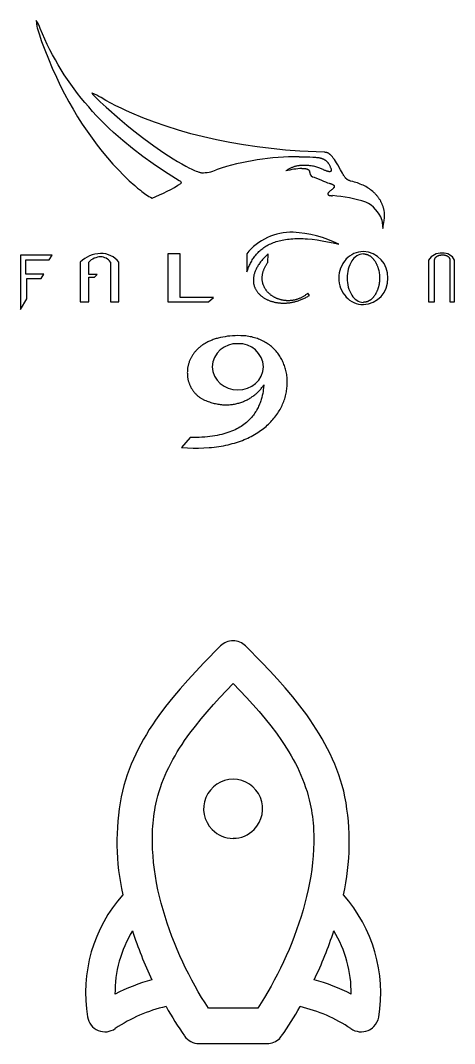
# Model space of a CAD drawing. Extents: x 5 to 103, y 266 to 1046.
# Drawn here: x 5.2 to 84.8, y 858.1 to 1045.8 of the extents above; entities that cross this region are included whole.
import ezdxf

# ---------------------------------------------------------------- set-up
doc = ezdxf.new("R2010")
doc.units = 0
doc.header["$MEASUREMENT"] = 0
doc.layers.add('DEFAULT', color=7, linetype='CONTINUOUS')

msp = doc.modelspace()

# ---------------------------------------------------------------- linework, layer by layer
at = {"layer": 'DEFAULT', "color": 7}
for p, q in [((8.09, 1045.84), (8.11, 1045.32)), ((18.37, 1032.48), (18.32, 1032.48)), ((60.93, 1021.64), (56.42, 1021.87)), ((34.32, 1016.43), (31.59, 1018.14)), ((59.09, 1017.08), (60.42, 1016.52)), ((71.48, 1009.27), (71.64, 1007.67)), ((71.64, 1007.67), (71.92, 1009.15)), ((5.2, 1002.79), (5.2, 992.79)), ((11, 1002.79), (5.2, 1002.79)), ((10.47, 1001.88), (11, 1002.79)), ((32.25, 1003.03), (32.25, 994.21)), ((34.49, 1003.03), (32.25, 1003.03)), ((34.49, 995), (34.49, 1003.03)), ((46.69, 1003.03), (46.73, 999.72)), ((50.55, 1001.43), (50.63, 1003.03)), ((6.17, 999.27), (6.17, 1001.88)), ((6.17, 1001.88), (10.47, 1001.88)), ((16.17, 1001.48), (16.17, 994.21)), ((17.73, 999.24), (17.73, 1001.48)), ((21.68, 1001.48), (21.68, 994.21)), ((23.24, 994.21), (23.24, 1001.48)), ((80.04, 1001.86), (80.04, 994.18)), ((81.15, 994.18), (81.15, 1001.86)), ((83.95, 1001.86), (83.95, 994.18)), ((84.8, 994.18), (84.8, 1001.86)), ((9.46, 999.27), (6.17, 999.27)), ((8.99, 998.45), (9.46, 999.27)), ((19.25, 999.24), (17.73, 999.24)), ((18.8, 998.71), (19.25, 999.24)), ((6.34, 994.72), (6.34, 998.45)), ((6.34, 998.45), (8.99, 998.45)), ((17.73, 994.21), (17.73, 998.71)), ((17.73, 998.71), (18.8, 998.71)), ((58.18, 995.38), (57.91, 995.78)), ((5.2, 992.79), (6.34, 994.72)), ((16.17, 994.21), (17.73, 994.21)), ((21.68, 994.21), (23.24, 994.21)), ((32.25, 994.21), (39.67, 994.21)), ((40.58, 995), (34.49, 995)), ((39.67, 994.21), (40.58, 995)), ((80.04, 994.18), (81.15, 994.18)), ((83.95, 994.18), (84.8, 994.18)), ((36.31, 969.29), (34.72, 967.46)), ((41.89, 931.04), (41.9, 931.04)), ((65.84, 867.13), (65.84, 867.13)), ((48.7, 864.57), (39.67, 864.57)), ((52.73, 859.02), (53.09, 859.45)), ((37.95, 858.07), (50.43, 858.07))]:
    msp.add_line(p, q, dxfattribs=at)
for points in [[(8.11, 1045.32), (8.13, 1045.24), (8.14, 1045.15), (8.18, 1044.95), (8.23, 1044.73), (8.29, 1044.49), (8.43, 1043.96), (8.62, 1043.36), (9.08, 1041.99), (9.65, 1040.45), (10.31, 1038.8), (11.03, 1037.1), (11.78, 1035.41), (12.55, 1033.8)], [(31.59, 1018.14), (29.56, 1019.51), (27.62, 1020.9), (25.76, 1022.32), (23.98, 1023.78), (23.13, 1024.52), (22.29, 1025.27), (21.48, 1026.03), (20.69, 1026.8), (19.91, 1027.57), (19.16, 1028.36), (18.43, 1029.15), (17.71, 1029.96), (17.02, 1030.78), (16.34, 1031.6), (15.68, 1032.44), (15.05, 1033.28), (14.43, 1034.14), (13.83, 1035.01), (13.24, 1035.89), (12.68, 1036.79), (12.13, 1037.69), (11.6, 1038.61), (11.09, 1039.53), (10.6, 1040.47), (10.12, 1041.43), (9.66, 1042.39), (9.22, 1043.37), (8.79, 1044.37)], [(12.55, 1033.8), (13.28, 1032.36), (14.05, 1030.93), (14.85, 1029.53), (15.68, 1028.16), (16.54, 1026.81), (17.43, 1025.5), (18.33, 1024.22), (19.26, 1022.97), (20.21, 1021.77), (21.18, 1020.6), (22.16, 1019.49), (23.15, 1018.42), (24.15, 1017.4), (25.16, 1016.43), (26.18, 1015.53), (26.69, 1015.09), (27.2, 1014.68)], [(18.32, 1032.48), (18.32, 1032.47), (18.31, 1032.47), (18.32, 1032.46), (18.32, 1032.45), (18.32, 1032.44), (18.33, 1032.43), (18.33, 1032.42), (18.34, 1032.4), (18.35, 1032.39), (18.37, 1032.37), (18.38, 1032.35), (18.4, 1032.33), (18.43, 1032.29), (18.47, 1032.24), (18.57, 1032.13), (18.7, 1032), (19, 1031.69), (19.84, 1030.9), (20.9, 1029.93), (23.42, 1027.73), (24.73, 1026.63), (25.97, 1025.61)], [(56.42, 1021.87), (53.79, 1022.06), (51.19, 1022.32), (48.63, 1022.63), (46.1, 1023), (43.61, 1023.43), (41.17, 1023.92), (38.78, 1024.46), (36.43, 1025.06), (34.15, 1025.71), (31.92, 1026.41), (29.75, 1027.17), (27.65, 1027.97), (25.62, 1028.83), (24.63, 1029.27), (23.66, 1029.73), (22.71, 1030.2), (21.78, 1030.68), (20.87, 1031.18), (19.98, 1031.68)], [(25.97, 1025.61), (27.83, 1024.16), (29.68, 1022.8), (31.49, 1021.55), (33.2, 1020.45), (34.01, 1019.95), (34.79, 1019.5), (35.52, 1019.1), (36.21, 1018.75), (36.53, 1018.59), (36.84, 1018.45), (37.14, 1018.32), (37.42, 1018.21), (37.69, 1018.11), (37.81, 1018.06), (37.94, 1018.02), (38.06, 1017.99), (38.17, 1017.95), (38.28, 1017.92), (38.39, 1017.9)], [(63.89, 1018.45), (63.39, 1019.32), (63.17, 1019.69), (62.96, 1020.03), (62.76, 1020.32), (62.66, 1020.46), (62.57, 1020.58), (62.48, 1020.7), (62.4, 1020.81), (62.31, 1020.91), (62.23, 1021), (62.19, 1021.05), (62.14, 1021.09), (62.1, 1021.13), (62.06, 1021.17), (62.02, 1021.2), (61.98, 1021.24), (61.94, 1021.27), (61.9, 1021.3), (61.86, 1021.33), (61.83, 1021.36), (61.79, 1021.39), (61.75, 1021.41), (61.71, 1021.44), (61.67, 1021.46), (61.63, 1021.48), (61.59, 1021.5), (61.55, 1021.52), (61.51, 1021.53), (61.47, 1021.55), (61.43, 1021.56), (61.39, 1021.58), (61.35, 1021.59), (61.31, 1021.6), (61.27, 1021.61), (61.23, 1021.61), (61.19, 1021.62), (61.15, 1021.63), (61.1, 1021.63), (61.06, 1021.63), (61.02, 1021.64), (60.97, 1021.64), (60.93, 1021.64)], [(56.31, 1020.82), (57.7, 1020.81), (58.29, 1020.8), (58.82, 1020.77), (59.06, 1020.76), (59.29, 1020.74), (59.5, 1020.71), (59.7, 1020.69), (59.89, 1020.66), (60.06, 1020.62), (60.15, 1020.6), (60.23, 1020.58), (60.31, 1020.56), (60.38, 1020.54), (60.46, 1020.52), (60.53, 1020.5), (60.6, 1020.47), (60.66, 1020.44), (60.73, 1020.42), (60.79, 1020.39), (60.85, 1020.36), (60.91, 1020.33), (60.96, 1020.29), (61.02, 1020.26), (61.07, 1020.22), (61.12, 1020.19), (61.17, 1020.15), (61.22, 1020.11), (61.27, 1020.07), (61.31, 1020.03), (61.36, 1019.98), (61.4, 1019.94), (61.44, 1019.89), (61.49, 1019.84), (61.53, 1019.79), (61.57, 1019.74), (61.6, 1019.69), (61.64, 1019.63), (61.68, 1019.58), (61.72, 1019.52), (61.79, 1019.4), (61.86, 1019.27), (61.93, 1019.13)], [(60.8, 1018.44), (60.68, 1018.49), (60.54, 1018.55), (60.4, 1018.61), (60.25, 1018.67), (60.09, 1018.73), (59.92, 1018.79), (59.74, 1018.85), (59.55, 1018.91), (59.36, 1018.97), (59.16, 1019.02), (58.95, 1019.07), (58.74, 1019.11), (58.52, 1019.15), (58.29, 1019.18), (58.06, 1019.21), (57.83, 1019.23), (57.59, 1019.25), (57.35, 1019.25), (57.1, 1019.25), (56.98, 1019.25), (56.86, 1019.24), (56.73, 1019.23), (56.61, 1019.22), (56.48, 1019.21), (56.36, 1019.19), (56.23, 1019.18), (56.1, 1019.15), (55.98, 1019.13), (55.85, 1019.1), (55.72, 1019.07), (55.6, 1019.04), (55.47, 1019.01), (55.34, 1018.97), (55.22, 1018.92), (55.09, 1018.88), (54.97, 1018.83), (54.84, 1018.78), (54.71, 1018.72), (54.59, 1018.66), (54.46, 1018.6), (54.34, 1018.53), (54.22, 1018.46), (54.09, 1018.39), (53.97, 1018.31), (53.85, 1018.23)], [(56.8, 1018.69), (56.99, 1018.68), (57.17, 1018.68), (57.25, 1018.67), (57.33, 1018.66), (57.4, 1018.65), (57.47, 1018.64), (57.54, 1018.63), (57.61, 1018.61), (57.64, 1018.61), (57.67, 1018.6), (57.69, 1018.59), (57.72, 1018.58), (57.75, 1018.57), (57.78, 1018.56), (57.8, 1018.56), (57.83, 1018.55), (57.85, 1018.53), (57.87, 1018.52), (57.9, 1018.51), (57.92, 1018.5), (57.94, 1018.49), (57.96, 1018.48), (57.98, 1018.46), (58, 1018.45), (58.01, 1018.44), (58.01, 1018.44), (58.02, 1018.43), (58.03, 1018.42), (58.04, 1018.41), (58.05, 1018.41), (58.06, 1018.4), (58.06, 1018.39), (58.07, 1018.38), (58.08, 1018.38), (58.09, 1018.37), (58.09, 1018.36), (58.1, 1018.35), (58.11, 1018.34), (58.11, 1018.33), (58.12, 1018.33), (58.13, 1018.32), (58.13, 1018.31), (58.14, 1018.3), (58.14, 1018.29), (58.15, 1018.28), (58.15, 1018.27), (58.16, 1018.26), (58.16, 1018.25), (58.17, 1018.24), (58.17, 1018.23), (58.18, 1018.22), (58.18, 1018.21), (58.19, 1018.2), (58.19, 1018.19), (58.2, 1018.17), (58.2, 1018.15), (58.21, 1018.13), (58.22, 1018.11), (58.22, 1018.08), (58.22, 1018.06), (58.23, 1018.03), (58.23, 1018.01), (58.23, 1017.99), (58.24, 1017.96), (58.24, 1017.93), (58.24, 1017.91), (58.24, 1017.88)], [(61.93, 1019.13), (61.98, 1019.03), (62.02, 1018.93), (62.06, 1018.84), (62.1, 1018.76), (62.11, 1018.71), (62.13, 1018.67), (62.14, 1018.64), (62.15, 1018.6), (62.16, 1018.56), (62.17, 1018.53), (62.17, 1018.49), (62.18, 1018.48), (62.18, 1018.46), (62.18, 1018.44), (62.18, 1018.43), (62.18, 1018.41), (62.18, 1018.4), (62.18, 1018.39), (62.18, 1018.37), (62.18, 1018.36), (62.18, 1018.34), (62.18, 1018.33), (62.18, 1018.32), (62.18, 1018.31), (62.18, 1018.29), (62.18, 1018.28), (62.18, 1018.27), (62.17, 1018.26), (62.17, 1018.25), (62.17, 1018.24), (62.16, 1018.23), (62.16, 1018.22), (62.15, 1018.21), (62.15, 1018.2), (62.14, 1018.19), (62.14, 1018.18), (62.13, 1018.17), (62.13, 1018.17), (62.12, 1018.16), (62.11, 1018.15), (62.11, 1018.14), (62.1, 1018.14), (62.09, 1018.13), (62.08, 1018.13), (62.07, 1018.12), (62.06, 1018.12), (62.06, 1018.11), (62.05, 1018.11), (62.04, 1018.1), (62.03, 1018.1), (62.01, 1018.09), (62, 1018.09), (61.99, 1018.09), (61.98, 1018.08), (61.97, 1018.08), (61.96, 1018.08), (61.94, 1018.08), (61.93, 1018.08), (61.92, 1018.08), (61.9, 1018.08), (61.89, 1018.08), (61.87, 1018.08), (61.86, 1018.08), (61.84, 1018.08), (61.83, 1018.08), (61.81, 1018.08), (61.8, 1018.08), (61.76, 1018.08), (61.73, 1018.09), (61.69, 1018.1), (61.65, 1018.1), (61.61, 1018.11), (61.57, 1018.12), (61.53, 1018.14), (61.49, 1018.15), (61.44, 1018.16), (61.35, 1018.2), (61.25, 1018.23), (61.15, 1018.28), (61.03, 1018.32), (60.8, 1018.44)], [(66.14, 1016.27), (65.75, 1016.37), (65.66, 1016.39), (65.58, 1016.42), (65.51, 1016.44), (65.44, 1016.47), (65.4, 1016.49), (65.37, 1016.5), (65.34, 1016.52), (65.3, 1016.53), (65.27, 1016.55), (65.24, 1016.56), (65.21, 1016.58), (65.18, 1016.6), (65.15, 1016.62), (65.13, 1016.64), (65.1, 1016.66), (65.07, 1016.68), (65.04, 1016.7), (65.02, 1016.72), (64.99, 1016.75), (64.96, 1016.77), (64.94, 1016.8), (64.91, 1016.83), (64.88, 1016.86), (64.86, 1016.89), (64.83, 1016.92), (64.8, 1016.95), (64.75, 1017.02), (64.69, 1017.1), (64.64, 1017.18), (64.58, 1017.27), (64.51, 1017.37), (64.38, 1017.58), (64.24, 1017.83), (63.89, 1018.45)], [(61.84, 1015.96), (61.94, 1015.94), (62.04, 1015.91), (62.13, 1015.88), (62.21, 1015.85), (62.29, 1015.82), (62.33, 1015.8), (62.36, 1015.79), (62.39, 1015.77), (62.43, 1015.76), (62.46, 1015.74), (62.48, 1015.72), (62.51, 1015.71), (62.54, 1015.69), (62.56, 1015.67), (62.57, 1015.67), (62.58, 1015.66), (62.6, 1015.65), (62.61, 1015.64), (62.62, 1015.63), (62.63, 1015.62), (62.64, 1015.61), (62.64, 1015.61), (62.65, 1015.6), (62.66, 1015.59), (62.67, 1015.58), (62.68, 1015.57), (62.68, 1015.56), (62.69, 1015.55), (62.7, 1015.54), (62.7, 1015.53), (62.71, 1015.52), (62.71, 1015.51), (62.72, 1015.51), (62.72, 1015.5), (62.73, 1015.49), (62.73, 1015.48), (62.73, 1015.47), (62.73, 1015.46), (62.74, 1015.45), (62.74, 1015.44), (62.74, 1015.43), (62.74, 1015.42), (62.74, 1015.41), (62.74, 1015.4), (62.74, 1015.39), (62.74, 1015.38), (62.74, 1015.37), (62.74, 1015.36), (62.74, 1015.35), (62.74, 1015.33), (62.74, 1015.32), (62.74, 1015.31), (62.73, 1015.3), (62.73, 1015.29), (62.73, 1015.28), (62.72, 1015.27), (62.72, 1015.26), (62.71, 1015.25), (62.71, 1015.24), (62.7, 1015.22), (62.7, 1015.21), (62.69, 1015.2), (62.68, 1015.19), (62.68, 1015.18), (62.67, 1015.17), (62.66, 1015.15), (62.65, 1015.14), (62.65, 1015.13), (62.63, 1015.1), (62.61, 1015.08), (62.59, 1015.05), (62.57, 1015.03), (62.54, 1015), (62.52, 1014.98), (62.49, 1014.95), (62.46, 1014.92), (62.4, 1014.86), (62.33, 1014.81), (62.26, 1014.75), (62.18, 1014.69), (62.1, 1014.62)], [(71.87, 1011.01), (71.85, 1011.13), (71.82, 1011.25), (71.79, 1011.36), (71.76, 1011.48), (71.72, 1011.6), (71.69, 1011.71), (71.65, 1011.82), (71.61, 1011.93), (71.56, 1012.04), (71.52, 1012.15), (71.47, 1012.26), (71.42, 1012.37), (71.37, 1012.48), (71.31, 1012.58), (71.26, 1012.69), (71.2, 1012.79), (71.14, 1012.9), (71.07, 1013), (71.01, 1013.1), (70.94, 1013.2), (70.87, 1013.29), (70.8, 1013.39), (70.73, 1013.49), (70.65, 1013.58), (70.58, 1013.67), (70.5, 1013.77), (70.42, 1013.86), (70.33, 1013.95), (70.25, 1014.04), (70.16, 1014.12), (70.07, 1014.21), (69.98, 1014.29), (69.89, 1014.38), (69.79, 1014.46), (69.6, 1014.62), (69.4, 1014.78), (69.19, 1014.93), (68.97, 1015.07), (68.75, 1015.21), (68.51, 1015.34), (68.28, 1015.47), (68.03, 1015.59), (67.78, 1015.7), (67.52, 1015.81), (67.26, 1015.92), (66.99, 1016.01), (66.71, 1016.1), (66.43, 1016.19), (66.14, 1016.27)], [(62.1, 1014.62), (62.02, 1014.57), (61.95, 1014.51), (61.89, 1014.46), (61.83, 1014.41), (61.81, 1014.38), (61.78, 1014.36), (61.76, 1014.33), (61.74, 1014.31), (61.71, 1014.29), (61.69, 1014.26), (61.68, 1014.24), (61.66, 1014.22), (61.64, 1014.2), (61.63, 1014.18), (61.62, 1014.17), (61.62, 1014.16), (61.61, 1014.15), (61.6, 1014.14), (61.6, 1014.13), (61.59, 1014.12), (61.59, 1014.11), (61.58, 1014.1), (61.58, 1014.09), (61.58, 1014.08), (61.57, 1014.07), (61.57, 1014.06), (61.57, 1014.05), (61.56, 1014.04), (61.56, 1014.03), (61.56, 1014.02), (61.56, 1014.01), (61.56, 1014), (61.56, 1014), (61.56, 1013.99), (61.56, 1013.98), (61.56, 1013.97), (61.56, 1013.96), (61.56, 1013.96), (61.56, 1013.95), (61.56, 1013.94), (61.57, 1013.93), (61.57, 1013.92), (61.57, 1013.92), (61.57, 1013.91), (61.58, 1013.9), (61.58, 1013.9), (61.58, 1013.89), (61.59, 1013.88), (61.59, 1013.87), (61.6, 1013.87), (61.6, 1013.86), (61.61, 1013.85), (61.62, 1013.85), (61.62, 1013.84), (61.63, 1013.84), (61.64, 1013.83), (61.64, 1013.82), (61.65, 1013.82), (61.66, 1013.81), (61.67, 1013.81), (61.68, 1013.8), (61.69, 1013.8), (61.7, 1013.79), (61.71, 1013.79), (61.72, 1013.78), (61.73, 1013.78), (61.74, 1013.77), (61.75, 1013.77), (61.76, 1013.76), (61.77, 1013.76), (61.8, 1013.75), (61.82, 1013.74), (61.85, 1013.74), (61.88, 1013.73), (61.91, 1013.72), (61.94, 1013.72), (61.97, 1013.71), (62.01, 1013.7), (62.04, 1013.7), (62.08, 1013.7), (62.15, 1013.69), (62.24, 1013.68), (62.33, 1013.68), (62.42, 1013.68)], [(46.73, 999.72), (46.87, 1000.13), (46.95, 1000.33), (47.03, 1000.53), (47.11, 1000.73), (47.2, 1000.92), (47.3, 1001.12), (47.39, 1001.31), (47.49, 1001.5), (47.6, 1001.69), (47.71, 1001.88), (47.83, 1002.06), (47.95, 1002.24), (48.07, 1002.42), (48.2, 1002.59), (48.34, 1002.76), (48.48, 1002.93), (48.63, 1003.09), (48.78, 1003.26), (48.94, 1003.41), (49.1, 1003.57), (49.27, 1003.72), (49.45, 1003.86), (49.63, 1004), (49.82, 1004.14), (50.02, 1004.27), (50.22, 1004.4), (50.43, 1004.53), (50.65, 1004.65), (50.87, 1004.76), (51.1, 1004.87), (51.34, 1004.97), (51.58, 1005.07), (51.84, 1005.16), (52.1, 1005.25), (52.37, 1005.33), (52.64, 1005.41), (52.93, 1005.48), (53.22, 1005.54), (53.52, 1005.6), (53.83, 1005.65), (54.15, 1005.69), (54.48, 1005.73), (54.81, 1005.76), (55.16, 1005.79), (55.51, 1005.8), (55.87, 1005.81), (56.25, 1005.82), (56.63, 1005.81), (57.02, 1005.8), (57.42, 1005.78), (57.83, 1005.75), (58.69, 1005.67), (59.58, 1005.56), (60.52, 1005.42), (61.5, 1005.24), (62.52, 1005.02), (63.59, 1004.77)], [(50.63, 1003.03), (50.3, 1002.72), (50, 1002.42), (49.72, 1002.11), (49.59, 1001.96), (49.46, 1001.81), (49.34, 1001.66), (49.23, 1001.52), (49.12, 1001.37), (49.01, 1001.22), (48.91, 1001.08), (48.82, 1000.93), (48.73, 1000.79), (48.64, 1000.64), (48.56, 1000.5), (48.49, 1000.36), (48.42, 1000.22), (48.35, 1000.08), (48.29, 999.94), (48.24, 999.8), (48.18, 999.67), (48.14, 999.53), (48.1, 999.4), (48.06, 999.27), (48.02, 999.13), (47.99, 999), (47.97, 998.87), (47.95, 998.74), (47.93, 998.62), (47.92, 998.49), (47.91, 998.37), (47.91, 998.24), (47.91, 998.12), (47.91, 998), (47.92, 997.88), (47.93, 997.76), (47.95, 997.64), (47.96, 997.53), (47.99, 997.41), (48.01, 997.3), (48.04, 997.19), (48.08, 997.08), (48.11, 996.97), (48.15, 996.87), (48.2, 996.76), (48.24, 996.66), (48.3, 996.56), (48.35, 996.45), (48.41, 996.36), (48.46, 996.26), (48.53, 996.16), (48.59, 996.07), (48.66, 995.98), (48.73, 995.89), (48.81, 995.8), (48.89, 995.71), (48.97, 995.63), (49.05, 995.55), (49.13, 995.46), (49.22, 995.39), (49.31, 995.31), (49.41, 995.23), (49.5, 995.16), (49.6, 995.09), (49.7, 995.02), (49.8, 994.95), (49.91, 994.89), (50.01, 994.82), (50.12, 994.76), (50.23, 994.7), (50.35, 994.64), (50.46, 994.59), (50.58, 994.54), (50.7, 994.49), (50.82, 994.44), (50.94, 994.39), (51.07, 994.35), (51.19, 994.31), (51.32, 994.27), (51.45, 994.23), (51.58, 994.19), (51.71, 994.16), (51.84, 994.13), (51.98, 994.1), (52.11, 994.08), (52.25, 994.05), (52.39, 994.03), (52.53, 994.02), (52.67, 994), (52.81, 993.99), (52.96, 993.98), (53.1, 993.97), (53.24, 993.96), (53.39, 993.96), (53.54, 993.96), (53.68, 993.96), (53.83, 993.97), (53.98, 993.98), (54.13, 993.99), (54.28, 994), (54.43, 994.02), (54.58, 994.04), (54.73, 994.06), (54.88, 994.08), (55.03, 994.11), (55.18, 994.14), (55.34, 994.17), (55.49, 994.21), (55.64, 994.25), (55.79, 994.29), (55.94, 994.34), (56.1, 994.38), (56.25, 994.43), (56.4, 994.49), (56.55, 994.55), (56.7, 994.61), (56.85, 994.67), (57, 994.74), (57.15, 994.8), (57.3, 994.88), (57.45, 994.95), (57.6, 995.03), (57.75, 995.11), (57.89, 995.2), (58.04, 995.29), (58.18, 995.38)], [(68.08, 1003), (68.12, 1003), (68.15, 1003), (68.19, 1002.99), (68.23, 1002.99), (68.27, 1002.99), (68.31, 1002.99), (68.34, 1002.98), (68.38, 1002.98), (68.42, 1002.97), (68.46, 1002.96), (68.49, 1002.95), (68.53, 1002.95), (68.57, 1002.94), (68.6, 1002.93), (68.64, 1002.92), (68.68, 1002.91), (68.71, 1002.9), (68.75, 1002.88), (68.82, 1002.86), (68.89, 1002.83), (68.96, 1002.8), (69.03, 1002.76), (69.1, 1002.73), (69.17, 1002.69), (69.24, 1002.65), (69.3, 1002.61), (69.37, 1002.56), (69.43, 1002.51), (69.5, 1002.46), (69.56, 1002.41), (69.62, 1002.35), (69.68, 1002.3), (69.74, 1002.24), (69.8, 1002.18), (69.86, 1002.11), (69.91, 1002.05), (69.97, 1001.98), (70.02, 1001.91), (70.08, 1001.84), (70.13, 1001.77), (70.18, 1001.7), (70.23, 1001.62), (70.28, 1001.54), (70.33, 1001.46), (70.37, 1001.38), (70.42, 1001.3), (70.46, 1001.21), (70.5, 1001.13), (70.54, 1001.04), (70.58, 1000.95), (70.62, 1000.86), (70.66, 1000.77), (70.69, 1000.67), (70.73, 1000.58), (70.76, 1000.48), (70.79, 1000.38), (70.82, 1000.28), (70.85, 1000.18), (70.87, 1000.08), (70.9, 999.98), (70.92, 999.87), (70.96, 999.66), (70.99, 999.45), (71.02, 999.23), (71.04, 999.01), (71.05, 998.78), (71.05, 998.55)], [(81.15, 1001.86), (81.15, 1001.89), (81.15, 1001.92), (81.15, 1001.94), (81.15, 1001.97), (81.16, 1001.99), (81.16, 1002.02), (81.17, 1002.04), (81.17, 1002.07), (81.18, 1002.09), (81.19, 1002.12), (81.2, 1002.14), (81.21, 1002.16), (81.22, 1002.19), (81.23, 1002.21), (81.25, 1002.23), (81.26, 1002.25), (81.27, 1002.27), (81.29, 1002.3), (81.3, 1002.32), (81.32, 1002.34), (81.34, 1002.36), (81.36, 1002.38), (81.37, 1002.39), (81.39, 1002.41), (81.41, 1002.43), (81.43, 1002.45), (81.46, 1002.47), (81.48, 1002.48), (81.5, 1002.5), (81.52, 1002.52), (81.55, 1002.53), (81.57, 1002.55), (81.59, 1002.56), (81.62, 1002.58), (81.64, 1002.59), (81.67, 1002.61), (81.7, 1002.62), (81.72, 1002.63), (81.75, 1002.65), (81.78, 1002.66), (81.81, 1002.67), (81.83, 1002.68), (81.89, 1002.7), (81.95, 1002.72), (82.01, 1002.74), (82.07, 1002.76), (82.13, 1002.77), (82.2, 1002.78), (82.26, 1002.79), (82.32, 1002.8), (82.39, 1002.81), (82.45, 1002.81), (82.52, 1002.82), (82.58, 1002.82), (82.65, 1002.82), (82.71, 1002.82), (82.78, 1002.81), (82.84, 1002.81), (82.91, 1002.8), (82.97, 1002.79), (83.03, 1002.78), (83.09, 1002.76), (83.12, 1002.75), (83.15, 1002.75), (83.18, 1002.74), (83.21, 1002.73), (83.24, 1002.72), (83.27, 1002.71), (83.3, 1002.7), (83.33, 1002.69), (83.35, 1002.68), (83.38, 1002.66), (83.41, 1002.65), (83.43, 1002.64), (83.46, 1002.62), (83.48, 1002.61), (83.51, 1002.59), (83.53, 1002.58), (83.56, 1002.56), (83.58, 1002.55), (83.6, 1002.53), (83.62, 1002.51), (83.65, 1002.49), (83.67, 1002.47), (83.69, 1002.46), (83.71, 1002.44), (83.73, 1002.42), (83.74, 1002.39), (83.76, 1002.37), (83.78, 1002.35), (83.79, 1002.33), (83.81, 1002.31), (83.83, 1002.28), (83.84, 1002.26), (83.85, 1002.23), (83.87, 1002.21), (83.88, 1002.18), (83.89, 1002.16), (83.9, 1002.13), (83.91, 1002.1), (83.92, 1002.07), (83.92, 1002.04), (83.93, 1002.02), (83.94, 1001.99), (83.94, 1001.96), (83.94, 1001.92), (83.95, 1001.89), (83.95, 1001.86)], [(57.91, 995.78), (57.8, 995.69), (57.7, 995.61), (57.6, 995.53), (57.5, 995.46), (57.39, 995.39), (57.29, 995.32), (57.18, 995.25), (57.08, 995.18), (56.97, 995.12), (56.86, 995.06), (56.75, 995.01), (56.65, 994.95), (56.54, 994.9), (56.43, 994.85), (56.32, 994.81), (56.21, 994.77), (56.1, 994.72), (55.99, 994.69), (55.88, 994.65), (55.77, 994.62), (55.66, 994.59), (55.55, 994.56), (55.44, 994.53), (55.33, 994.51), (55.21, 994.49), (55.1, 994.47), (54.99, 994.45), (54.88, 994.44), (54.77, 994.43), (54.66, 994.42), (54.55, 994.41), (54.44, 994.41), (54.33, 994.41), (54.22, 994.41), (54.11, 994.41), (54.01, 994.41), (53.9, 994.42), (53.79, 994.43), (53.68, 994.44), (53.58, 994.45), (53.47, 994.47), (53.36, 994.48), (53.26, 994.5), (53.16, 994.52), (53.05, 994.54), (52.95, 994.57), (52.85, 994.6), (52.75, 994.63), (52.65, 994.66), (52.55, 994.69), (52.45, 994.72), (52.35, 994.76), (52.26, 994.8), (52.16, 994.84), (52.07, 994.88), (51.97, 994.92), (51.88, 994.97), (51.79, 995.02), (51.7, 995.06), (51.61, 995.11), (51.53, 995.17), (51.44, 995.22), (51.36, 995.28), (51.28, 995.33), (51.19, 995.39), (51.11, 995.45), (51.04, 995.51), (50.96, 995.58), (50.88, 995.64), (50.81, 995.71), (50.74, 995.78), (50.67, 995.85), (50.6, 995.92), (50.53, 995.99), (50.47, 996.06), (50.4, 996.14), (50.34, 996.21), (50.28, 996.29), (50.23, 996.37), (50.17, 996.45), (50.12, 996.53), (50.07, 996.61), (50.02, 996.7), (49.97, 996.78), (49.93, 996.87), (49.88, 996.96), (49.84, 997.05), (49.8, 997.14), (49.77, 997.23), (49.73, 997.32), (49.7, 997.41), (49.67, 997.51), (49.65, 997.6), (49.62, 997.7), (49.6, 997.79), (49.58, 997.89), (49.57, 997.99), (49.55, 998.09), (49.54, 998.19), (49.54, 998.29), (49.53, 998.4), (49.53, 998.5), (49.53, 998.61), (49.53, 998.71), (49.54, 998.82), (49.54, 998.92), (49.56, 999.03), (49.57, 999.14), (49.59, 999.25), (49.61, 999.36), (49.63, 999.47), (49.66, 999.58), (49.69, 999.69), (49.72, 999.8), (49.76, 999.92), (49.8, 1000.03), (49.84, 1000.14), (49.89, 1000.26), (49.94, 1000.37), (49.99, 1000.49), (50.05, 1000.6), (50.11, 1000.72), (50.17, 1000.84), (50.24, 1000.95), (50.31, 1001.07), (50.39, 1001.19), (50.46, 1001.31), (50.55, 1001.43)], [(71.05, 998.55), (71.05, 998.32), (71.04, 998.1), (71.02, 997.88), (70.99, 997.66), (70.96, 997.44), (70.92, 997.23), (70.9, 997.13), (70.87, 997.02), (70.85, 996.92), (70.82, 996.82), (70.79, 996.72), (70.76, 996.63), (70.73, 996.53), (70.69, 996.43), (70.66, 996.34), (70.62, 996.25), (70.58, 996.16), (70.54, 996.07), (70.5, 995.98), (70.46, 995.89), (70.42, 995.81), (70.37, 995.73), (70.33, 995.64), (70.28, 995.56), (70.23, 995.49), (70.18, 995.41), (70.13, 995.34), (70.08, 995.26), (70.02, 995.19), (69.97, 995.12), (69.91, 995.06), (69.86, 994.99), (69.8, 994.93), (69.74, 994.87), (69.68, 994.81), (69.62, 994.75), (69.56, 994.7), (69.5, 994.64), (69.43, 994.59), (69.37, 994.55), (69.3, 994.5), (69.24, 994.46), (69.17, 994.42), (69.1, 994.38), (69.03, 994.34), (68.96, 994.31), (68.89, 994.28), (68.82, 994.25), (68.75, 994.22), (68.71, 994.21), (68.68, 994.2), (68.64, 994.19), (68.6, 994.18), (68.57, 994.17), (68.53, 994.16), (68.49, 994.15), (68.46, 994.14), (68.42, 994.14), (68.38, 994.13), (68.34, 994.13), (68.31, 994.12), (68.27, 994.12), (68.23, 994.11), (68.19, 994.11), (68.15, 994.11), (68.12, 994.11), (68.08, 994.11)], [(34.72, 967.46), (35.8, 967.39), (36.85, 967.35), (37.86, 967.35), (38.84, 967.38), (39.79, 967.44), (40.26, 967.48), (40.71, 967.53), (41.16, 967.58), (41.59, 967.65), (42.02, 967.72), (42.45, 967.79), (42.86, 967.88), (43.27, 967.97), (43.66, 968.06), (44.05, 968.17), (44.44, 968.28), (44.81, 968.39), (45.18, 968.51), (45.53, 968.64), (45.89, 968.77), (46.23, 968.91), (46.56, 969.05), (46.89, 969.2), (47.21, 969.35), (47.52, 969.51), (47.83, 969.67), (48.13, 969.84), (48.42, 970.01), (48.7, 970.19), (48.97, 970.37), (49.24, 970.56), (49.5, 970.75), (49.75, 970.94), (49.99, 971.14), (50.23, 971.34), (50.46, 971.54), (50.69, 971.75), (50.9, 971.96), (51.11, 972.18), (51.31, 972.39), (51.5, 972.61), (51.69, 972.84), (51.87, 973.06), (52.04, 973.29), (52.21, 973.52), (52.37, 973.75), (52.52, 973.99), (52.66, 974.22), (52.8, 974.46), (52.93, 974.7), (53.05, 974.94), (53.17, 975.19), (53.28, 975.43), (53.38, 975.68), (53.48, 975.92), (53.57, 976.17), (53.65, 976.42), (53.73, 976.67), (53.79, 976.92), (53.86, 977.17), (53.91, 977.42), (53.96, 977.67), (54, 977.92), (54.04, 978.17), (54.07, 978.42), (54.09, 978.67), (54.11, 978.92), (54.12, 979.17), (54.12, 979.41), (54.12, 979.66), (54.11, 979.91), (54.1, 980.15), (54.08, 980.39), (54.05, 980.64), (54.02, 980.88), (53.98, 981.11), (53.93, 981.35), (53.88, 981.59), (53.82, 981.82), (53.75, 982.05), (53.68, 982.28), (53.61, 982.5), (53.52, 982.72), (53.43, 982.94), (53.34, 983.16), (53.24, 983.38), (53.13, 983.59), (53.02, 983.79), (52.9, 984), (52.78, 984.2), (52.65, 984.4), (52.51, 984.59), (52.37, 984.78), (52.22, 984.96), (52.07, 985.15), (51.91, 985.32), (51.75, 985.49), (51.58, 985.66), (51.41, 985.83), (51.23, 985.98), (51.04, 986.14), (50.85, 986.28), (50.65, 986.43), (50.45, 986.56), (50.24, 986.7), (50.03, 986.82), (49.81, 986.94), (49.59, 987.06), (49.36, 987.17), (49.12, 987.27), (48.88, 987.37), (48.64, 987.46), (48.39, 987.54), (48.13, 987.62), (47.87, 987.68), (47.61, 987.75), (47.34, 987.8), (47.06, 987.85), (46.78, 987.89), (46.5, 987.93), (46.21, 987.95), (45.91, 987.97), (45.61, 987.98)], [(45.61, 987.98), (45.09, 987.99), (44.59, 987.98), (44.1, 987.95), (43.62, 987.92), (43.16, 987.87), (42.72, 987.8), (42.29, 987.73), (41.87, 987.64), (41.48, 987.55), (41.28, 987.49), (41.09, 987.44), (40.9, 987.38), (40.72, 987.32), (40.54, 987.26), (40.37, 987.19), (40.19, 987.12), (40.03, 987.05), (39.86, 986.98), (39.7, 986.91), (39.54, 986.83), (39.39, 986.75), (39.24, 986.67), (39.09, 986.58), (38.94, 986.5), (38.8, 986.41), (38.67, 986.32), (38.53, 986.23), (38.4, 986.14), (38.28, 986.04), (38.15, 985.94), (38.03, 985.84), (37.91, 985.74), (37.8, 985.64), (37.69, 985.54), (37.58, 985.43), (37.48, 985.33), (37.38, 985.22), (37.28, 985.11), (37.19, 985), (37.1, 984.89), (37.01, 984.77), (36.93, 984.66), (36.85, 984.55), (36.77, 984.43), (36.69, 984.31), (36.62, 984.19), (36.55, 984.07), (36.49, 983.95), (36.42, 983.83), (36.37, 983.71), (36.31, 983.59), (36.26, 983.47), (36.21, 983.34), (36.16, 983.22), (36.11, 983.09), (36.07, 982.97), (36.03, 982.84), (36, 982.72), (35.97, 982.59), (35.94, 982.46), (35.91, 982.34), (35.88, 982.21), (35.86, 982.08), (35.85, 981.96), (35.83, 981.83), (35.82, 981.7), (35.81, 981.58), (35.8, 981.45), (35.8, 981.32), (35.79, 981.2), (35.8, 981.07), (35.8, 980.94), (35.81, 980.82), (35.81, 980.69), (35.83, 980.57), (35.84, 980.44), (35.86, 980.32), (35.88, 980.2), (35.9, 980.07), (35.92, 979.95), (35.95, 979.83), (35.98, 979.71), (36.01, 979.59), (36.05, 979.47), (36.09, 979.36), (36.13, 979.24), (36.17, 979.13), (36.21, 979.01), (36.26, 978.9), (36.31, 978.79), (36.36, 978.68), (36.42, 978.57), (36.47, 978.46), (36.53, 978.35), (36.6, 978.25), (36.66, 978.14), (36.73, 978.04), (36.79, 977.94), (36.86, 977.84), (36.94, 977.74), (37.01, 977.65), (37.09, 977.56), (37.17, 977.46), (37.25, 977.37), (37.34, 977.29), (37.42, 977.2), (37.51, 977.12), (37.6, 977.04), (37.69, 976.96), (37.79, 976.88), (37.89, 976.8), (37.98, 976.73), (38.08, 976.66), (38.19, 976.59), (38.29, 976.53), (38.4, 976.46), (38.51, 976.4), (38.62, 976.34), (38.73, 976.29)], [(49.83, 978.99), (49.77, 978.41), (49.73, 978.09), (49.68, 977.75), (49.62, 977.4), (49.54, 977.03), (49.45, 976.64), (49.4, 976.45), (49.34, 976.25), (49.28, 976.05), (49.21, 975.85), (49.14, 975.65), (49.06, 975.44), (48.97, 975.24), (48.88, 975.03), (48.79, 974.82), (48.68, 974.62), (48.57, 974.41), (48.46, 974.21), (48.33, 974), (48.2, 973.8), (48.06, 973.59), (47.91, 973.39), (47.75, 973.19), (47.59, 972.99), (47.41, 972.8), (47.23, 972.61), (47.04, 972.41), (46.84, 972.23), (46.63, 972.04), (46.4, 971.86), (46.17, 971.69), (45.93, 971.51), (45.68, 971.34), (45.41, 971.18), (45.13, 971.02), (44.85, 970.87), (44.55, 970.72), (44.24, 970.58), (43.91, 970.44), (43.58, 970.31), (43.23, 970.19), (42.87, 970.07), (42.49, 969.96), (42.1, 969.86), (41.7, 969.76), (41.29, 969.67), (40.86, 969.59), (40.41, 969.52), (39.95, 969.46), (39.48, 969.41), (38.99, 969.36), (38.48, 969.33), (37.96, 969.3), (37.43, 969.29), (36.87, 969.28), (36.31, 969.29)], [(38.73, 976.29), (38.96, 976.18), (39.19, 976.08), (39.41, 975.99), (39.64, 975.9), (39.86, 975.82), (40.09, 975.75), (40.31, 975.68), (40.53, 975.62), (40.75, 975.56), (40.97, 975.51), (41.19, 975.47), (41.4, 975.43), (41.62, 975.39), (41.83, 975.36), (42.05, 975.34), (42.26, 975.32), (42.47, 975.31), (42.68, 975.3), (42.89, 975.3), (43.09, 975.3), (43.3, 975.31), (43.5, 975.32), (43.7, 975.33), (43.9, 975.35), (44.09, 975.38), (44.29, 975.41), (44.48, 975.44), (44.67, 975.48), (44.86, 975.52), (45.05, 975.57), (45.24, 975.62), (45.42, 975.67), (45.6, 975.73), (45.78, 975.79), (45.95, 975.86), (46.13, 975.93), (46.3, 976), (46.47, 976.07), (46.63, 976.15), (46.8, 976.24), (46.96, 976.32), (47.12, 976.41), (47.27, 976.5), (47.43, 976.6), (47.58, 976.7), (47.72, 976.8), (47.87, 976.9), (48.01, 977.01), (48.15, 977.11), (48.28, 977.23), (48.41, 977.34), (48.54, 977.45), (48.67, 977.57), (48.79, 977.69), (48.91, 977.81), (49.03, 977.94), (49.14, 978.06), (49.25, 978.19), (49.36, 978.32), (49.46, 978.45), (49.56, 978.59), (49.65, 978.72), (49.74, 978.86), (49.83, 978.99)], [(41.9, 931.04), (38.84, 927.93), (37.35, 926.37), (35.89, 924.79), (34.48, 923.19), (33.12, 921.57), (31.81, 919.93), (30.56, 918.26), (29.97, 917.41), (29.39, 916.55), (28.83, 915.69), (28.29, 914.81), (27.77, 913.92), (27.27, 913.03), (26.8, 912.12), (26.35, 911.2), (25.92, 910.27), (25.52, 909.32), (25.14, 908.37), (24.79, 907.39), (24.47, 906.41), (24.17, 905.41), (23.91, 904.39), (23.67, 903.36)], [(64.7, 903.35), (64.47, 904.38), (64.2, 905.4), (63.9, 906.4), (63.58, 907.39), (63.22, 908.37), (62.83, 909.34), (62.42, 910.29), (61.99, 911.23), (61.53, 912.16), (61.04, 913.08), (60.53, 913.99), (60, 914.88), (59.45, 915.77), (58.89, 916.65), (58.3, 917.51), (57.69, 918.37), (56.44, 920.06), (55.12, 921.71), (53.76, 923.33), (52.35, 924.92), (50.91, 926.49), (49.45, 928.03), (46.49, 931.04)], [(30.03, 902.01), (30.21, 902.79), (30.41, 903.56), (30.63, 904.33), (30.87, 905.09), (31.14, 905.83), (31.43, 906.58), (31.73, 907.31), (32.06, 908.04), (32.4, 908.76), (32.77, 909.48), (33.15, 910.19), (33.54, 910.89), (33.96, 911.59), (34.39, 912.28), (34.83, 912.97), (35.29, 913.66), (36.25, 915.01), (37.27, 916.34), (38.33, 917.67), (39.43, 918.97), (40.58, 920.27), (41.75, 921.56), (42.96, 922.84), (44.19, 924.12)], [(44.19, 924.12), (45.42, 922.84), (46.63, 921.56), (47.8, 920.27), (48.95, 918.98), (50.05, 917.67), (51.11, 916.35), (52.13, 915.01), (53.09, 913.66), (53.55, 912.98), (53.99, 912.29), (54.42, 911.59), (54.84, 910.9), (55.23, 910.19), (55.61, 909.48), (55.98, 908.77), (56.32, 908.04), (56.64, 907.31), (56.95, 906.58), (57.24, 905.84), (57.5, 905.09), (57.75, 904.33), (57.97, 903.56), (58.17, 902.79), (58.35, 902.01)], [(39.67, 864.57), (39.04, 865.55), (38.42, 866.54), (37.81, 867.57), (37.21, 868.62), (36.62, 869.69), (36.05, 870.79), (35.49, 871.9), (34.95, 873.03), (34.43, 874.18), (33.92, 875.35), (33.44, 876.53), (32.97, 877.72), (32.53, 878.93), (32.11, 880.14), (31.72, 881.36), (31.35, 882.59), (31.01, 883.83), (30.7, 885.06), (30.42, 886.3), (30.17, 887.55), (29.95, 888.79), (29.77, 890.03), (29.62, 891.27), (29.51, 892.5), (29.43, 893.72), (29.39, 894.94), (29.39, 896.15), (29.43, 897.35), (29.47, 897.94), (29.51, 898.54), (29.57, 899.12), (29.64, 899.71), (29.72, 900.29), (29.81, 900.87), (29.91, 901.44), (30.03, 902.01)], [(58.35, 902.01), (58.46, 901.44), (58.56, 900.87), (58.66, 900.29), (58.74, 899.71), (58.8, 899.12), (58.86, 898.54), (58.91, 897.94), (58.94, 897.35), (58.99, 896.15), (58.99, 894.94), (58.95, 893.72), (58.87, 892.5), (58.76, 891.27), (58.61, 890.03), (58.42, 888.79), (58.2, 887.55), (57.95, 886.31), (57.67, 885.06), (57.36, 883.83), (57.02, 882.59), (56.66, 881.36), (56.26, 880.14), (55.84, 878.93), (55.4, 877.72), (54.94, 876.53), (54.45, 875.35), (53.95, 874.19), (53.43, 873.04), (52.88, 871.9), (52.33, 870.79), (51.75, 869.69), (51.17, 868.62), (50.57, 867.57), (49.96, 866.54), (49.33, 865.55), (48.7, 864.57)]]:
    msp.add_lwpolyline(points, dxfattribs=at)
for centre, radius, start, end in [((3.51, 1042.76), 5.53, 16.9152, 33.8997), ((15.24, 1024.15), 8.9, 57.8075, 69.3747), ((56.1, 972.12), 48.7, 89.7564, 107.9351), ((38.67, 1023.49), 5.6, 267.1209, 295.7823), ((58.7, 996.91), 21.87, 94.985, 102.8131), ((59.08, 1017.93), 0.843, 183.1515, 270.768), ((15.19, 1047.7), 37.26, 292.3014, 301.6339), ((34.19, 1015.91), 0.539, 7.1713, 76.0297), ((63.5, 1022.34), 6.59, 242.1626, 255.4367), ((34.01, 1022.37), 10.27, 228.4603, 242.8432), ((60.61, 988.1), 25.65, 72.0071, 85.9596), ((66.13, 1007.34), 5.68, 19.8464, 64.9747), ((66.46, 1009.94), 5.52, 351.7033, 11.1777), ((55.01, 996.22), 10.76, 89.0046, 140.7205), ((54.17, 986.02), 20.98, 63.3201, 87.1847), ((20.12, 997.38), 5.7, 92.3335, 133.9365), ((19.98, 998.93), 4.14, 38.0251, 91.2225), ((68.11, 999.09), 4.34, 90.4047, 137.8248), ((68.23, 1000.4), 2.6, 93.3723, 150.1586), ((67.89, 998.74), 4.7, 357.8448, 87.6611), ((82.36, 1000.38), 2.76, 85.9935, 147.4637), ((82.74, 1000.84), 2.3, 26.4597, 94.6224), ((20.02, 999.31), 3.16, 92.1053, 136.4275), ((19.86, 1000.28), 2.18, 33.437, 88.8061), ((68.66, 998.59), 5.08, 137.7788, 180.3436), ((70.85, 998.65), 5.75, 148.0324, 180.9944), ((68.66, 998.53), 5.08, 179.6709, 222.2185), ((70.86, 998.45), 5.75, 179.0181, 211.9584), ((67.88, 998.39), 4.7, 272.3535, 2.1447), ((68.23, 996.7), 2.6, 209.8575, 266.6672), ((68.11, 998.03), 4.34, 222.1583, 269.5699), ((44.84, 982.03), 4.49, 86.9796, 176.6257), ((45.31, 982.03), 4.48, 3.3625, 93.0194), ((44.84, 982.56), 4.49, 183.3663, 273.0046), ((45.31, 982.56), 4.49, 266.9964, 356.6455), ((44.19, 928.75), 3.24, 89.995, 135.0897), ((44.19, 928.75), 3.25, 44.9282, 89.987), ((44.2, 901.15), 5.41, 90.0012, 157.4517), ((44.2, 901.15), 5.41, 22.5569, 90.0051), ((67.1, 895.06), 44.21, 169.1777, 192.6413), ((44.19, 901.15), 5.41, 157.4217, 224.9104), ((44.2, 901.15), 5.41, 315.0989, 22.5492), ((21.53, 895.04), 43.97, 347.2937, 10.8895), ((44.19, 901.14), 5.41, 224.8733, 270.0151), ((44.2, 901.14), 5.4, 269.974, 315.1339), ((44.31, 867.37), 27.18, 138.4825, 189.3623), ((44.13, 867.36), 27.13, 350.6095, 41.5869), ((44.26, 867.38), 21.73, 148.4898, 180.6679), ((94.98, 901.22), 72.8, 197.9896, 205.5836), ((-5.73, 900.92), 71.89, 334.3306, 342.0277), ((44.12, 867.39), 21.73, 359.3085, 31.4794), ((39.19, 834.6), 36.54, 105.6749, 117.1147), ((49.54, 835.4), 35.67, 62.8103, 74.5262), ((38.12, 837.65), 27.9, 102.9014, 123.831), ((90.54, 898.07), 67.4, 209.5299, 214.9557), ((-1.59, 897.74), 66.75, 324.9991, 330.4747), ((50.15, 837.42), 28.14, 56.2303, 76.9824), ((20.69, 863.46), 3.24, 189.1921, 247.4538), ((67.69, 863.47), 3.25, 314.9014, 350.5496), ((20.7, 863.46), 3.24, 247.401, 305.6709), ((67.69, 863.51), 3.29, 234.9478, 292.3181), ((67.61, 863.58), 3.38, 293.1034, 314.6145), ((37.98, 861.35), 3.29, 215.4037, 269.6), ((50.44, 861.32), 3.25, 269.8952, 314.9597)]:
    msp.add_arc(centre, radius, start, end, dxfattribs=at)

doc.saveas('drawing.dxf')
